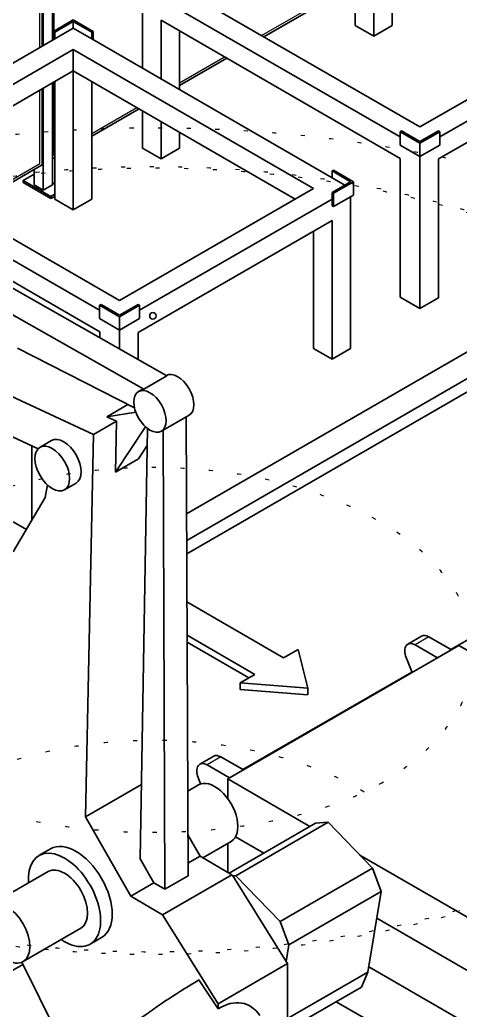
# Model space of a CAD drawing. Header units: millimetres. Extents: x 0 to 67800, y 0 to 42000.
# Drawn here: x 43097 to 44445, y 14261 to 17291 of the extents above; entities that cross this region are included whole.
import ezdxf

# ---------------------------------------------------------------- set-up
doc = ezdxf.new("R2010")
doc.units = ezdxf.units.MM
doc.header["$LTSCALE"] = 100
doc.linetypes.add('DOTTED', pattern=[0.0481, 0.0068, -0.0413])
for name, color, linetype, lineweight in [('Reference (ISO)', 7, 'DOTTED', 25), ('Visible (ISO)', 7, 'Continuous', 35), ('Visible Narrow (ISO)', 7, 'Continuous', 25)]:
    doc.layers.add(name, color=color, linetype=linetype, lineweight=lineweight)

msp = doc.modelspace()

# ---------------------------------------------------------------- linework, layer by layer
at = {"layer": 'Reference (ISO)', "ltscale": 18.185495}
msp.add_ellipse((43504.56, 15637.01), major_axis=(-2088.25, 0), ratio=0.5773503, dxfattribs=at)
at = {"layer": 'Reference (ISO)', "ltscale": 18.213535}
msp.add_ellipse((43504.56, 15638.55), major_axis=(-2077.52, 0), ratio=0.5773503, dxfattribs=at)
at = {"layer": 'Reference (ISO)', "ltscale": 18.153458}
msp.add_ellipse((43504.56, 15354.34), major_axis=(982.06, 0), ratio=0.5773503, start_param=5.4977871, end_param=10.2101761, dxfattribs=at)
at = {"layer": 'Reference (ISO)', "ltscale": 18.149879}
msp.add_ellipse((43504.56, 15063.99), major_axis=(-2998.83, 0), ratio=0.5773503, start_param=5.9471685, end_param=9.7607948, dxfattribs=at)
at = {"layer": 'Reference (ISO)', "ltscale": 18.74062}
msp.add_ellipse((43504.56, 14565.77), major_axis=(-901.81, 0), ratio=0.5773503, start_param=3.9127324, end_param=5.5120456, dxfattribs=at)
at = {"layer": 'Reference (ISO)', "ltscale": 18.168383}
msp.add_open_spline([(46335.68, 15634.87), (46207.75, 15846.36), (46050.06, 16023.25), (45658.06, 16364.26), (45414.28, 16510.42), (44855.3, 16760.8), (44534.04, 16851.37), (43873.5, 16957.81), (43534.1, 16972.56), (42863.94, 16926.47), (42533.32, 16866.27), (41895.79, 16661.74), (41588.18, 16517.44), (41067.44, 16138.32), (40844.65, 15917.89), (40673.44, 15634.87)], degree=3, knots=[5.833804, 5.833804, 5.833804, 5.833804, 6.083724, 6.083724, 6.4087511, 6.4087511, 6.7963894, 6.7963894, 7.1871355, 7.1871355, 7.5757634, 7.5757634, 7.9689119, 7.9689119, 8.303363, 8.303363, 8.303363, 8.303363], dxfattribs=at)
at = {"layer": 'Reference (ISO)', "ltscale": 18.607008}
msp.add_open_spline([(42810.14, 14953.42), (42832.2, 14940.68), (42863.3, 14925.07), (42943.49, 14892.57), (42993.71, 14875.65), (43111.59, 14844.76), (43180.36, 14831.16), (43330.5, 14811.41), (43412.38, 14805.8), (43578.54, 14804.95), (43662.82, 14809.98), (43820.79, 14829.58), (43894.67, 14843.95), (44021.36, 14877.27), (44075.19, 14895.87), (44151.95, 14928.15), (44179.12, 14941.95), (44198.98, 14953.42)], degree=3, knots=[3.1415927, 3.1415927, 3.1415927, 3.1415927, 3.3149176, 3.3149176, 3.5008929, 3.5008929, 3.702974, 3.702974, 3.9181565, 3.9181565, 4.1386476, 4.1386476, 4.3543938, 4.3543938, 4.55637, 4.55637, 4.712389, 4.712389, 4.712389, 4.712389], dxfattribs=at)
at = {"layer": 'Reference (ISO)', "ltscale": 0.862083}
msp.add_open_spline([(44439.62, 14558.98), (44440.95, 14562.18), (44442.28, 14565.39), (44443.59, 14568.61)], degree=3, dxfattribs=at)
at = {"layer": 'Visible (ISO)'}
for p, q in [((43165.57, 17210.32), (43165.57, 18643.27)), ((43169.11, 17212.36), (43169.11, 18641.23)), ((43197.39, 17228.69), (43197.39, 18657.56)), ((44180.13, 17240.86), (44180.13, 17665.44)), ((44123.56, 17273.52), (44123.56, 17632.78)), ((44236.7, 17273.52), (44236.7, 17632.78)), ((43844.25, 17238.82), (44123.56, 17400.07)), ((43473.02, 17142.88), (43473.02, 17362.52)), ((43586.16, 17387.83), (44321.55, 16963.25)), ((44260.74, 16933.04), (43529.59, 17355.17)), ((43607.68, 15779.84), (46294.52, 17331.08)), ((44915.52, 17306.18), (44321.55, 16963.25)), ((43200.08, 17255.55), (43260.89, 17290.66)), ((43260.89, 17285.77), (43204.32, 17253.11)), ((43260.89, 17290.66), (43321.7, 17255.55)), ((43260.89, 17265.35), (43260.89, 17285.77)), ((43317.46, 17253.11), (43260.89, 17285.77)), ((43529.59, 17110.22), (43529.59, 17289.85)), ((43529.59, 17289.85), (44261.52, 16867.27)), ((44123.56, 17273.52), (44180.13, 17240.86)), ((44180.13, 17240.86), (44236.7, 17273.52)), ((44972.09, 17273.52), (44382.36, 16933.04)), ((43204.32, 17253.11), (43200.08, 17255.55)), ((43200.08, 17230.24), (43200.08, 17255.55)), ((43204.32, 17232.69), (43260.89, 17265.35)), ((43204.32, 17232.69), (43204.32, 17253.11)), ((43260.89, 17265.35), (43317.46, 17232.69)), ((43321.7, 17255.55), (43317.46, 17253.11)), ((43317.46, 17253.11), (43317.46, 17232.69)), ((43321.7, 17230.24), (43321.7, 17255.55)), ((43586.16, 17077.56), (43586.16, 17257.19)), ((46294.52, 17249.43), (43608, 15698.37)), ((42610.35, 16889.76), (43204.32, 17232.69)), ((43317.46, 17232.69), (44052.85, 16808.11)), ((42666.92, 16857.1), (43260.89, 17200.03)), ((43260.89, 17134.71), (43260.89, 17200.03)), ((43260.89, 17200.03), (43996.28, 16775.45)), ((46294.52, 17208.61), (43608.15, 15657.63)), ((44378.12, 16865.27), (44972.09, 17208.2)), ((43586.16, 17089.81), (43731.12, 17173.5)), ((43547.18, 16201.59), (41887.16, 17143.91)), ((43260.89, 17134.71), (42723.49, 16824.44)), ((43260.89, 16710.14), (43260.89, 17134.71)), ((43939.71, 16742.79), (43260.89, 17134.71)), ((41816.45, 17103.08), (43476.47, 16160.77)), ((43197.39, 16786.15), (43197.39, 17098.05)), ((43204.32, 16742.79), (43204.32, 17102.05)), ((43317.46, 16742.79), (43317.46, 17102.05)), ((43165.57, 16846.98), (43165.57, 17079.68)), ((43169.11, 16769.82), (43169.11, 17081.72)), ((43317.46, 16934.67), (43462.41, 17018.36)), ((43473.02, 16897.93), (43473.02, 17012.24)), ((43529.59, 16865.27), (43529.59, 16979.58)), ((43586.16, 16897.93), (43586.16, 16946.92)), ((44260.74, 16948.55), (44264.98, 16951)), ((44321.55, 16913.44), (44260.74, 16948.55)), ((44260.74, 16907.73), (44260.74, 16948.55)), ((44264.98, 16951), (44321.55, 16918.34)), ((44321.55, 16918.34), (44378.12, 16951)), ((44382.36, 16948.55), (44321.55, 16913.44)), ((44378.12, 16951), (44382.36, 16948.55)), ((44382.36, 16948.55), (44382.36, 16907.73)), ((44260.74, 16907.73), (44321.55, 16872.62)), ((44321.55, 16872.62), (44321.55, 16913.44)), ((44321.55, 16872.62), (44382.36, 16907.73)), ((43473.02, 16897.93), (43529.59, 16865.27)), ((43529.59, 16865.27), (43586.16, 16897.93)), ((42666.92, 16857.1), (43402.31, 16432.53)), ((42925.01, 16708.09), (43165.57, 16846.98)), ((43197.39, 16865.35), (43204.32, 16869.35)), ((44261.52, 16442.69), (44261.52, 16867.27)), ((44321.55, 16408.03), (44321.55, 16872.62)), ((44378.12, 16440.69), (44378.12, 16865.27)), ((43341.5, 16402.32), (42610.35, 16824.44)), ((43107.24, 16799.42), (43140.82, 16818.81)), ((43140.82, 16786.15), (43140.82, 16832.69)), ((44052.85, 16828.53), (44057.09, 16830.98)), ((44109.42, 16795.87), (44052.85, 16828.53)), ((44052.85, 16808.11), (44052.85, 16828.53)), ((44057.09, 16830.98), (44117.9, 16795.87)), ((43192.09, 16750.43), (43107.24, 16799.42)), ((43107.24, 16792.89), (43107.24, 16799.42)), ((43107.24, 16792.89), (43192.09, 16743.9)), ((43140.82, 16786.15), (43169.11, 16769.82)), ((43169.11, 16769.82), (43197.39, 16786.15)), ((43197.39, 16792.28), (43204.32, 16788.28)), ((44052.85, 16808.11), (44091.74, 16785.66)), ((44052.85, 16763.21), (44109.42, 16795.87)), ((44117.9, 16795.87), (44057.09, 16760.76)), ((44117.9, 16755.04), (44117.9, 16795.87)), ((42610.35, 16759.12), (43342.28, 16336.55)), ((43204.32, 16757.49), (43192.09, 16750.43)), ((43996.28, 16775.45), (43402.31, 16432.53)), ((44057.09, 16760.76), (44052.85, 16763.21)), ((44052.85, 16742.79), (44052.85, 16763.21)), ((44057.09, 16719.93), (44057.09, 16760.76)), ((43192.09, 16743.9), (43204.32, 16750.96)), ((43192.09, 16743.9), (43192.09, 16750.43)), ((43204.32, 16742.79), (43260.89, 16710.14)), ((43260.89, 16710.14), (43317.46, 16742.79)), ((44052.85, 16742.79), (43463.12, 16402.32)), ((44052.85, 16722.38), (44052.85, 16742.79)), ((44057.09, 16719.93), (44117.9, 16755.04)), ((44109.42, 16285.56), (44109.42, 16750.14)), ((44052.85, 16722.38), (44057.09, 16719.93)), ((43458.88, 16334.55), (44052.85, 16677.48)), ((44052.85, 16252.9), (44052.85, 16677.48)), ((43996.28, 16285.56), (43996.28, 16644.82)), ((44261.52, 16442.69), (44321.55, 16408.03)), ((44321.55, 16408.03), (44378.12, 16440.69)), ((43341.5, 16417.83), (43345.74, 16420.28)), ((43402.31, 16382.72), (43341.5, 16417.83)), ((43341.5, 16377), (43341.5, 16417.83)), ((43345.74, 16420.28), (43402.31, 16387.62)), ((43402.31, 16387.62), (43458.88, 16420.28)), ((43463.12, 16417.83), (43402.31, 16382.72)), ((43458.88, 16420.28), (43463.12, 16417.83)), ((43463.12, 16417.83), (43463.12, 16377)), ((43341.5, 16377), (43402.31, 16341.9)), ((43402.31, 16341.9), (43402.31, 16382.72)), ((43402.31, 16341.9), (43463.12, 16377)), ((43342.28, 16317.91), (43342.28, 16336.55)), ((43402.31, 16283.83), (43402.31, 16341.9)), ((43458.88, 16251.72), (43458.88, 16334.55)), ((43448.03, 16103.89), (43090.06, 16286.23)), ((43996.28, 16285.56), (44052.85, 16252.9)), ((44052.85, 16252.9), (44109.42, 16285.56)), ((42970.31, 16186.71), (43322.26, 16022.41)), ((43476.47, 16160.77), (43547.18, 16201.59)), ((43460.42, 16153.67), (43467.49, 16157.75)), ((43363.83, 16076.84), (43428.19, 16113.99)), ((43363.83, 16076.84), (43452.08, 16090.46)), ((43153.05, 15978.37), (42980.42, 16058.96)), ((43392.97, 16063.23), (43322.26, 16022.41)), ((43392.97, 16063.23), (43363.83, 16076.84)), ((43389.81, 15907.24), (43392.97, 16063.23)), ((43530.42, 16032.42), (43615.27, 16081.41)), ((43611.93, 14671.79), (43606.55, 16076.38)), ((43481.77, 16045.99), (43389.81, 15907.24)), ((43465.71, 14723.82), (43488.26, 16040.62)), ((43535.84, 16035.55), (43541.22, 14630.97)), ((43159.04, 15983.17), (43194.39, 16003.58)), ((43322.26, 16022.41), (43298.54, 14852.69)), ((43133.61, 15758.86), (43133.61, 15987.44)), ((43460.52, 15948.07), (43487.37, 15988.58)), ((43460.52, 15948.07), (43389.81, 15907.24)), ((43175.23, 15829.48), (43181.64, 15868.04)), ((43234.04, 15853.26), (43269.39, 15873.68)), ((43077.09, 15662.94), (43175.23, 15829.48)), ((43077.04, 15754.83), (43117.48, 15731.49)), ((44416.02, 15364.71), (44720.9, 15540.73)), ((43608.72, 15510.34), (43904.59, 15339.51)), ((43816.21, 15288.48), (43609.11, 15408.05)), ((44326.88, 15405.54), (44284.45, 15381.04)), ((44418.03, 15363.55), (44349.13, 15403.33)), ((43609.19, 15387.59), (43798.53, 15278.27)), ((43734.02, 14968.64), (44441.12, 15376.89)), ((43904.59, 15339.51), (43948.79, 15365.03)), ((43948.79, 15365.03), (43978.25, 15245.95)), ((44306.7, 15378.84), (44375.6, 15339.06)), ((44441.12, 15376.89), (45289.65, 14886.99)), ((44297.37, 15293.89), (44279.45, 15340.07)), ((43772.01, 15262.96), (43816.21, 15288.48)), ((43779.62, 14997.29), (44296.63, 15295.79)), ((43772.01, 15242.55), (43772.01, 15262.96)), ((43978.25, 15245.95), (43772.01, 15262.96)), ((43772.01, 15242.55), (43978.25, 15225.54)), ((43978.25, 15225.54), (43978.25, 15245.95)), ((43690.48, 15038.11), (43648.06, 15013.62)), ((43781.63, 14996.13), (43712.73, 15035.91)), ((43670.31, 15011.42), (43739.21, 14971.64)), ((43650.44, 14953.61), (43643.06, 14972.65)), ((43734.02, 14907.65), (43734.02, 14968.64)), ((43985.12, 14823.66), (43734.02, 14968.64)), ((43469.61, 14951.46), (43298.54, 14852.69)), ((43610.93, 14931.76), (43643.58, 14950.61)), ((43298.54, 14852.69), (43436.68, 14609.67)), ((43737.71, 14680.82), (44001.87, 14833.34)), ((43757.99, 14672.69), (44040.83, 14835.99)), ((44040.83, 14835.99), (44001.87, 14833.34)), ((44176.47, 14695.51), (44040.83, 14835.99)), ((43648.82, 14732.15), (43611.45, 14797.88)), ((43843.7, 14742.01), (43757.33, 14791.88)), ((43843.69, 14742.01), (43757.33, 14791.87)), ((43657, 14727.42), (43743.58, 14777.41)), ((43734.02, 14682.96), (43734.02, 14771.89)), ((43155.71, 14734.18), (43191.07, 14754.6)), ((43648.82, 14732.15), (43611.78, 14710.76)), ((43746.47, 14675.77), (43648.82, 14732.15)), ((44582.54, 14478.74), (44137.91, 14735.45)), ((43507.39, 14650.5), (43465.71, 14723.82)), ((43893.63, 14532.21), (44176.47, 14695.51)), ((44203.23, 14624.79), (44176.47, 14695.51)), ((43007.19, 14583.19), (43183.96, 14685.25)), ((43746.47, 14675.77), (43534.33, 14553.29)), ((43611.93, 14671.79), (43541.22, 14630.97)), ((43748.78, 14672.06), (43746.47, 14675.77)), ((43748.78, 14672.06), (43757.99, 14672.69)), ((43911.94, 14410.65), (43748.78, 14672.06)), ((43757.99, 14672.69), (43893.63, 14532.21)), ((43507.39, 14650.5), (43436.68, 14609.67)), ((43541.22, 14630.97), (43507.39, 14650.5)), ((43436.68, 14609.67), (43534.33, 14553.29)), ((43920.39, 14461.49), (44203.23, 14624.79)), ((44162.11, 14377.48), (44203.23, 14624.79)), ((43534.33, 14553.29), (43704.21, 14281.12)), ((43893.63, 14532.21), (43920.39, 14461.49)), ((44582.54, 14315.44), (44189.52, 14542.35)), ((44582.54, 14315.43), (44189.52, 14542.34)), ((43107.19, 14409.99), (43283.96, 14512.05)), ((43312.21, 14463.12), (43347.57, 14483.53)), ((43920.39, 14461.49), (43911.94, 14410.65)), ((43106.57, 14401.39), (42888.32, 14275.38)), ((43272.5, 14068.94), (43103.25, 14408.04)), ((43916.34, 14403.59), (43704.21, 14281.12)), ((43916.34, 14403.59), (43911.94, 14410.65)), ((43916.34, 14135.26), (43916.34, 14403.59)), ((44582.54, 14152.13), (44164.75, 14393.35)), ((44582.54, 14152.13), (44164.75, 14393.34)), ((43916.34, 14235.59), (44162.11, 14377.48)), ((44142.34, 14331.38), (44162.11, 14377.48)), ((43645.27, 14353.57), (43704.21, 14264.99)), ((43916.34, 14200.9), (44142.34, 14331.38)), ((43704.21, 14281.12), (43704.21, 14264.99)), ((44582.54, 13988.82), (44065.77, 14287.18)), ((44582.54, 13988.83), (44065.78, 14287.18))]:
    msp.add_line(p, q, dxfattribs=at)
msp.add_circle((43504.56, 16385.42), 10, dxfattribs=at)
for centre, major_axis, ratio, start_param, end_param in [((43580.27, 16142.03), (35, -60.62), 0.5773503, 0, 3.1409948), ((43502.49, 16097.13), (-35, 60.62), 0.5773503, 6.051254, 6.2831853), ((43231.89, 15938.63), (-37.5, 64.95), 0.5773503, 3.1415927, 6.2831853), ((44349.13, 15367), (-22.25, 38.54), 0.5773503, 5.4977871, 6.2831853), ((44306.7, 15342.5), (-22.25, 38.54), 0.5773503, 5.4977871, 7.5921822), ((43712.73, 14999.58), (-22.25, 38.54), 0.5773503, 5.4977871, 6.2831853), ((43670.31, 14975.08), (-22.25, 38.54), 0.5773503, 5.4977871, 7.5921822), ((43693.58, 14864.01), (50, -86.6), 0.5773503, 0, 3.1415927), ((43269.32, 14619.06), (-78.25, 135.53), 0.5773503, 3.1415927, 6.2831853), ((43233.96, 14598.65), (-78.25, 135.53), 0.5773503, 2.2639613, 7.1608166), ((43233.96, 14598.65), (-50, 86.6), 0.5773503, 3.1415927, 6.2831853), ((43554.99, 14274.39), (-178.17, -118.55), 0.0894247, 4.1226167, 6.2831853), ((43708.53, 14043.64), (79.49, 236.44), 0.5445911, 5.8837841, 6.8648081)]:
    msp.add_ellipse(centre, major_axis=major_axis, ratio=ratio, start_param=start_param, end_param=end_param, dxfattribs=at)
for centre, major_axis in [((43495.42, 16093.04), (-35, 60.62)), ((43196.54, 15918.22), (-37.5, 64.95)), ((43057.19, 14496.59), (-50, 86.6))]:
    msp.add_ellipse(centre, major_axis=major_axis, ratio=0.5773503, dxfattribs=at)
at = {"layer": 'Visible Narrow (ISO)'}
for p, q in [((43200.93, 18655.52), (43200.93, 17256.05)), ((43158.5, 17206.24), (43158.5, 18631.03)), ((43837.18, 17242.9), (44123.56, 17408.24)), ((43586.16, 17097.97), (43724.04, 17177.58)), ((43200.93, 17100.1), (43200.93, 16875.56)), ((43158.5, 16851.06), (43158.5, 17075.6)), ((43317.46, 16942.84), (43455.34, 17022.44)), ((43200.93, 16875.56), (43204.32, 16877.52)), ((42917.94, 16712.18), (43158.5, 16851.06)), ((44349.13, 15403.33), (44306.7, 15378.84)), ((43712.73, 15035.91), (43670.31, 15011.42))]:
    msp.add_line(p, q, dxfattribs=at)

doc.saveas('drawing.dxf')
